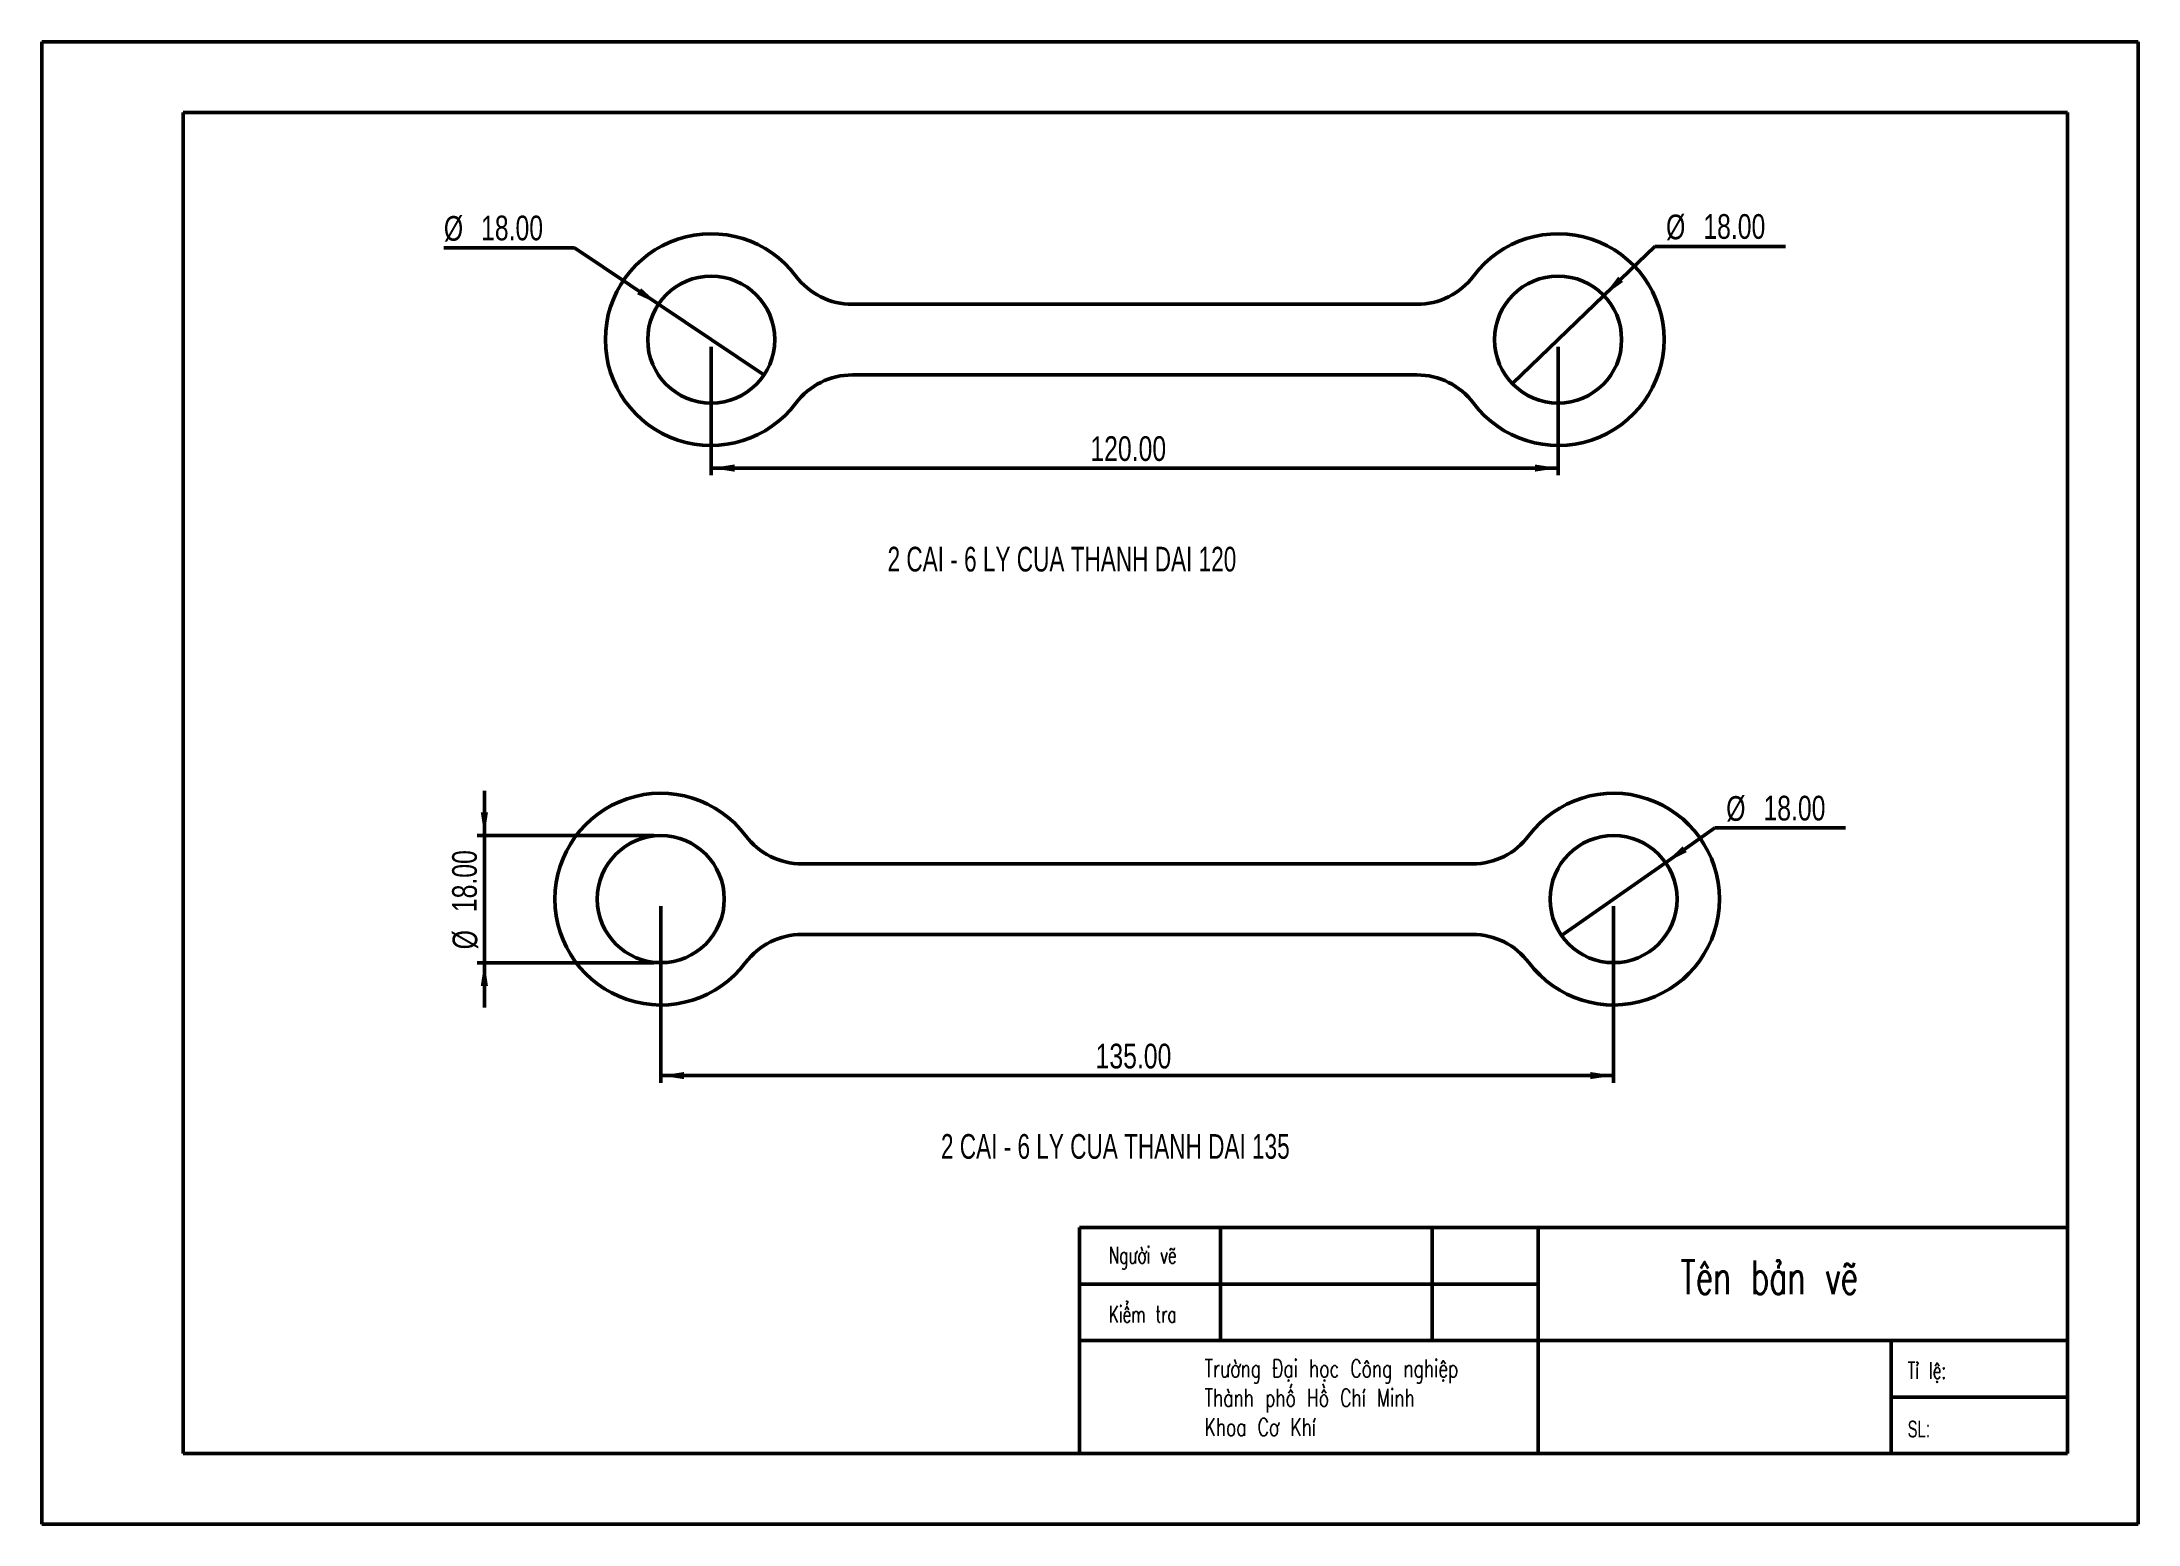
# Model space of a CAD drawing. Header units: millimetres. Extents: x 0 to 297, y 0 to 210.
import ezdxf

# ---------------------------------------------------------------- set-up
doc = ezdxf.new("R2010")
doc.units = ezdxf.units.MM
doc.layers.add('SLD-0', color=179, linetype='Continuous', lineweight=50)
doc.styles.add('SLDTEXTSTYLE0', font='TXT', dxfattribs={"width": 0.683333})
doc.styles.add('SLDTEXTSTYLE1', font='TXT', dxfattribs={"width": 0.663, "bigfont": 'bigfont'})
doc.styles.add('SLDTEXTSTYLE2', font='TXT', dxfattribs={"width": 0.710611, "bigfont": 'bigfont'})
doc.styles.add('SLDTEXTSTYLE3', font='TXT', dxfattribs={"width": 0.663})
doc.styles.add('SLDTEXTSTYLE4', font='TXT', dxfattribs={"width": 0.75})
doc.dimstyles.new('SLDDIMSTYLE0', dxfattribs={"dimtxt": 3.5, "dimasz": 3.302, "dimexe": 0, "dimexo": 0.0625, "dimgap": 0.875, "dimtad": 1, "dimrnd": 1e-09, "dimzin": 4, "dimdsep": 46, "dimtxsty": 'SLDTEXTSTYLE4', "dimsah": 1, "dimcen": 0.09, "dimadec": 0, "dimazin": 1, "dimtfac": 1, "dimtmove": 0, "dimatfit": 0, "dimfxl": 0, "dimfrac": 2, "dimtolj": 1, "dimtzin": 12, "dimarcsym": 0})
doc.dimstyles.new('SLDDIMSTYLE1', dxfattribs={"dimtxt": 3.5, "dimasz": 3.302, "dimexe": 0, "dimexo": 0.0625, "dimgap": 0.875, "dimtad": 1, "dimrnd": 1e-09, "dimzin": 4, "dimdsep": 46, "dimtxsty": 'SLDTEXTSTYLE4', "dimsah": 1, "dimcen": 0.09, "dimadec": 0, "dimazin": 1, "dimtfac": 1, "dimtofl": 0, "dimtmove": 0, "dimatfit": 3, "dimfxl": 0, "dimfrac": 2, "dimtolj": 1, "dimtzin": 12, "dimarcsym": 0})
doc.dimstyles.new('SLDDIMSTYLE2', dxfattribs={"dimtxt": 3.5, "dimasz": 3.302, "dimexe": 0, "dimexo": 0.0625, "dimgap": 0.875, "dimtad": 0, "dimtih": 1, "dimtoh": 1, "dimrnd": 1e-09, "dimzin": 4, "dimdsep": 46, "dimtxsty": 'SLDTEXTSTYLE4', "dimblk1": 'NONE', "dimsah": 1, "dimcen": 0, "dimadec": 0, "dimazin": 1, "dimtfac": 1, "dimtmove": 0, "dimatfit": 3, "dimldrblk": 'NONE', "dimfxl": 0, "dimfrac": 2, "dimtolj": 1, "dimtzin": 12, "dimarcsym": 0})

# ---------------------------------------------------------------- blocks, each defined once
blk = doc.blocks.new('_D')
at = {"layer": 'SLD-0'}
for p, q in [((62.69, 97.54), (62.69, 103.89)), ((86.69, 97.54), (61.69, 97.54)), ((62.69, 97.54), (62.69, 79.54)), ((86.69, 79.54), (61.69, 79.54)), ((62.69, 79.54), (62.69, 73.19))]:
    blk.add_line(p, q, dxfattribs=at)
for points in [[(62.69, 97.54), (63.2, 100.85), (62.18, 100.85)], [(62.69, 79.54), (62.18, 76.24), (63.2, 76.24)]]:
    blk.add_solid(points, dxfattribs=at)
at = {"layer": 'SLD-0', "char_height": 3.5, "attachment_point": 1, "rotation": 90, "style": 'SLDTEXTSTYLE4'}
for s, insert in [('18.00', (58.12, 86.7)), ('%%c', (58.18, 81.43))]:
    blk.add_mtext(s, dxfattribs=dict(at, insert=insert))
blk = doc.blocks.new('_D_1')
at = {"layer": 'SLD-0'}
for p, q in [((87.69, 87.54), (87.69, 62.54)), ((222.69, 87.54), (222.69, 62.54)), ((87.69, 63.54), (222.69, 63.54))]:
    blk.add_line(p, q, dxfattribs=at)
for points in [[(87.69, 63.54), (90.99, 63.04), (90.99, 64.05)], [(222.69, 63.54), (219.39, 64.05), (219.39, 63.04)]]:
    blk.add_solid(points, dxfattribs=at)
at = {"layer": 'SLD-0', "insert": (149.29, 68.06), "char_height": 3.5, "attachment_point": 1, "style": 'SLDTEXTSTYLE4'}
blk.add_mtext('135.00', dxfattribs=at)
blk = doc.blocks.new('_D_2')
at = {"layer": 'SLD-0'}
for p, q in [((230.05, 93.71), (237.05, 98.63)), ((237.05, 98.63), (255.56, 98.63)), ((215.32, 83.37), (230.05, 93.71))]:
    blk.add_line(p, q, dxfattribs=at)
blk.add_solid([(230.05, 93.71), (233.05, 95.2), (232.47, 96.03)], dxfattribs=at)
at = {"layer": 'SLD-0', "char_height": 3.5, "attachment_point": 1, "style": 'SLDTEXTSTYLE4'}
for s, insert in [('%%c', (238.64, 103.14)), ('18.00', (243.92, 103.19))]:
    blk.add_mtext(s, dxfattribs=dict(at, insert=insert))
blk = doc.blocks.new('_None')
blk = doc.blocks.new('_D_3')
at = {"layer": 'SLD-0'}
for p, q in [((75.45, 180.82), (56.95, 180.82)), ((87.35, 172.84), (75.45, 180.82)), ((102.3, 162.81), (87.35, 172.84))]:
    blk.add_line(p, q, dxfattribs=at)
blk.add_solid([(87.35, 172.84), (84.9, 175.1), (84.33, 174.25)], dxfattribs=at)
at = {"layer": 'SLD-0', "char_height": 3.5, "attachment_point": 1, "style": 'SLDTEXTSTYLE4'}
for s, insert in [('%%c', (56.95, 185.33)), ('18.00', (62.22, 185.39))]:
    blk.add_mtext(s, dxfattribs=dict(at, insert=insert))
blk = doc.blocks.new('_D_4')
at = {"layer": 'SLD-0'}
for p, q in [((221.31, 174.07), (228.53, 181.03)), ((228.53, 181.03), (247.03, 181.03)), ((208.35, 161.58), (221.31, 174.07))]:
    blk.add_line(p, q, dxfattribs=at)
blk.add_solid([(221.31, 174.07), (224.04, 176), (223.33, 176.73)], dxfattribs=at)
at = {"layer": 'SLD-0', "char_height": 3.5, "attachment_point": 1, "style": 'SLDTEXTSTYLE4'}
for s, insert in [('%%c', (230.12, 185.54)), ('18.00', (235.4, 185.6))]:
    blk.add_mtext(s, dxfattribs=dict(at, insert=insert))
blk = doc.blocks.new('_D_5')
at = {"layer": 'SLD-0'}
for p, q in [((94.83, 166.82), (94.83, 148.62)), ((214.83, 166.82), (214.83, 148.62)), ((94.83, 149.62), (214.83, 149.62))]:
    blk.add_line(p, q, dxfattribs=at)
for points in [[(94.83, 149.62), (98.13, 149.11), (98.13, 150.13)], [(214.83, 149.62), (211.53, 150.13), (211.53, 149.11)]]:
    blk.add_solid(points, dxfattribs=at)
at = {"layer": 'SLD-0', "insert": (148.55, 154.13), "char_height": 3.5, "attachment_point": 1, "style": 'SLDTEXTSTYLE4'}
blk.add_mtext('120.00', dxfattribs=at)

msp = doc.modelspace()

# ---------------------------------------------------------------- linework, layer by layer
at = {"color": 7, "linetype": 'Continuous', "lineweight": 50}
for p, q in [((114.829, 172.822), (194.829, 172.822)), ((194.829, 162.822), (114.829, 162.822)), ((107.687, 93.544), (202.687, 93.544)), ((202.687, 83.544), (107.687, 83.544))]:
    msp.add_line(p, q, dxfattribs=at)
for centre in [(94.829, 167.822), (214.829, 167.822), (87.687, 88.544), (222.687, 88.544)]:
    msp.add_circle(centre, 9, dxfattribs=at)
for centre, radius, start, end in [((94.829, 167.822), 15, 36.8699, 323.1301), ((214.829, 167.822), 15, 216.8699, 143.1301), ((114.829, 182.822), 10, 216.8699, 270), ((194.829, 182.822), 10, 270, 323.1301), ((114.829, 152.822), 10, 90, 143.1301), ((194.829, 152.822), 10, 36.8699, 90), ((87.687, 88.544), 15, 36.8699, 323.1301), ((222.687, 88.544), 15, 216.8699, 143.1301), ((107.687, 103.544), 10, 216.8699, 270), ((202.687, 103.544), 10, 270, 323.1301), ((107.687, 73.544), 10, 90, 143.1301), ((202.687, 73.544), 10, 36.8699, 90)]:
    msp.add_arc(centre, radius, start, end, dxfattribs=at)
at = {"layer": 'SLD-0'}
for p, q in [((-0.001, 210), (296.999, 210)), ((-0.001, 0), (-0.001, 210)), ((296.999, 210), (296.999, 0)), ((19.999, 200), (19.999, 10)), ((286.999, 200), (19.999, 200)), ((286.999, 10), (286.999, 200)), ((146.999, 42), (146.999, 10)), ((286.999, 42), (146.999, 42)), ((166.999, 42), (166.999, 26)), ((196.999, 42), (196.999, 26)), ((211.999, 42), (211.999, 10)), ((211.999, 34), (146.999, 34)), ((286.999, 26), (146.999, 26)), ((261.999, 26), (261.999, 10)), ((286.999, 18), (261.999, 18)), ((19.999, 10), (286.999, 10)), ((296.999, 0), (-0.001, 0))]:
    msp.add_line(p, q, dxfattribs=at)

# ---------------------------------------------------------------- texts
at = {"layer": 'SLD-0', "attachment_point": 1}
for s, insert, char_height, style in [('2 CAI - 6 LY CUA THANH DAI 120', (119.815, 138.467), 3.5, 'SLDTEXTSTYLE0'), ('2 CAI - 6 LY CUA THANH DAI 135', (127.383, 55.258), 3.5, 'SLDTEXTSTYLE0'), ('Người vẽ', (151.17, 39.29), 2.3813, 'SLDTEXTSTYLE1'), ('Tên bản vẽ', (232.185, 37.356), 4.7625, 'SLDTEXTSTYLE1'), ('Kiểm tra', (151.17, 30.924), 2.3813, 'SLDTEXTSTYLE1'), ('Trường Đại học Công nghiệp', (164.733, 23.295), 2.5, 'SLDTEXTSTYLE2'), ('Tỉ lệ:', (264.344, 22.959), 2.3813, 'SLDTEXTSTYLE1'), ('Thành phố Hồ Chí Minh', (164.733, 19.145), 2.5, 'SLDTEXTSTYLE2'), ('Khoa Cơ Khí', (164.733, 14.995), 2.5, 'SLDTEXTSTYLE2'), ('SL:', (264.344, 14.659), 2.3813, 'SLDTEXTSTYLE3')]:
    msp.add_mtext(s, dxfattribs=dict(at, insert=insert, char_height=char_height, style=style))

# ---------------------------------------------------------------- dimensions: what is measured, and where the dimension line sits
at = {"layer": 'SLD-0'}
for p1, p2, picture, middle in [((102.303, 162.809), (87.355, 172.836), '_D_3', (65.403, 183.628)), ((208.35, 161.575), (221.308, 174.069), '_D_4', (238.575, 183.837)), ((215.32, 83.374), (230.054, 93.714), '_D_2', (247.1, 101.432))]:
    dim = msp.add_diameter_dim_2p(p1=p1, p2=p2, dimstyle='SLDDIMSTYLE2', dxfattribs=at)
    dim.commit()
    dim.dimension.update_dxf_attribs({"geometry": picture, "text_midpoint": middle, "dimtype": 163})
dim = msp.add_linear_dim(base=(214.829, 149.623), p1=(94.829, 167.822), p2=(214.829, 167.822), dimstyle='SLDDIMSTYLE1', dxfattribs=at)
dim.commit()
dim.dimension.update_dxf_attribs({"geometry": '_D_5', "text_midpoint": (155.662, 149.623), "dimtype": 160})
dim = msp.add_linear_dim(base=(62.687, 79.544), p1=(87.687, 97.544), p2=(87.687, 79.544), angle=90, text='%%c<>', dimstyle='SLDDIMSTYLE0', dxfattribs=at)
dim.commit()
dim.dimension.update_dxf_attribs({"geometry": '_D', "text_midpoint": (62.687, 89.883), "dimtype": 160})
dim = msp.add_linear_dim(base=(222.687, 63.544), p1=(87.687, 88.544), p2=(222.687, 88.544), angle=0, dimstyle='SLDDIMSTYLE1', dxfattribs=at)
dim.commit()
dim.dimension.update_dxf_attribs({"geometry": '_D_1', "text_midpoint": (156.398, 63.544), "dimtype": 160})

doc.saveas('drawing.dxf')
